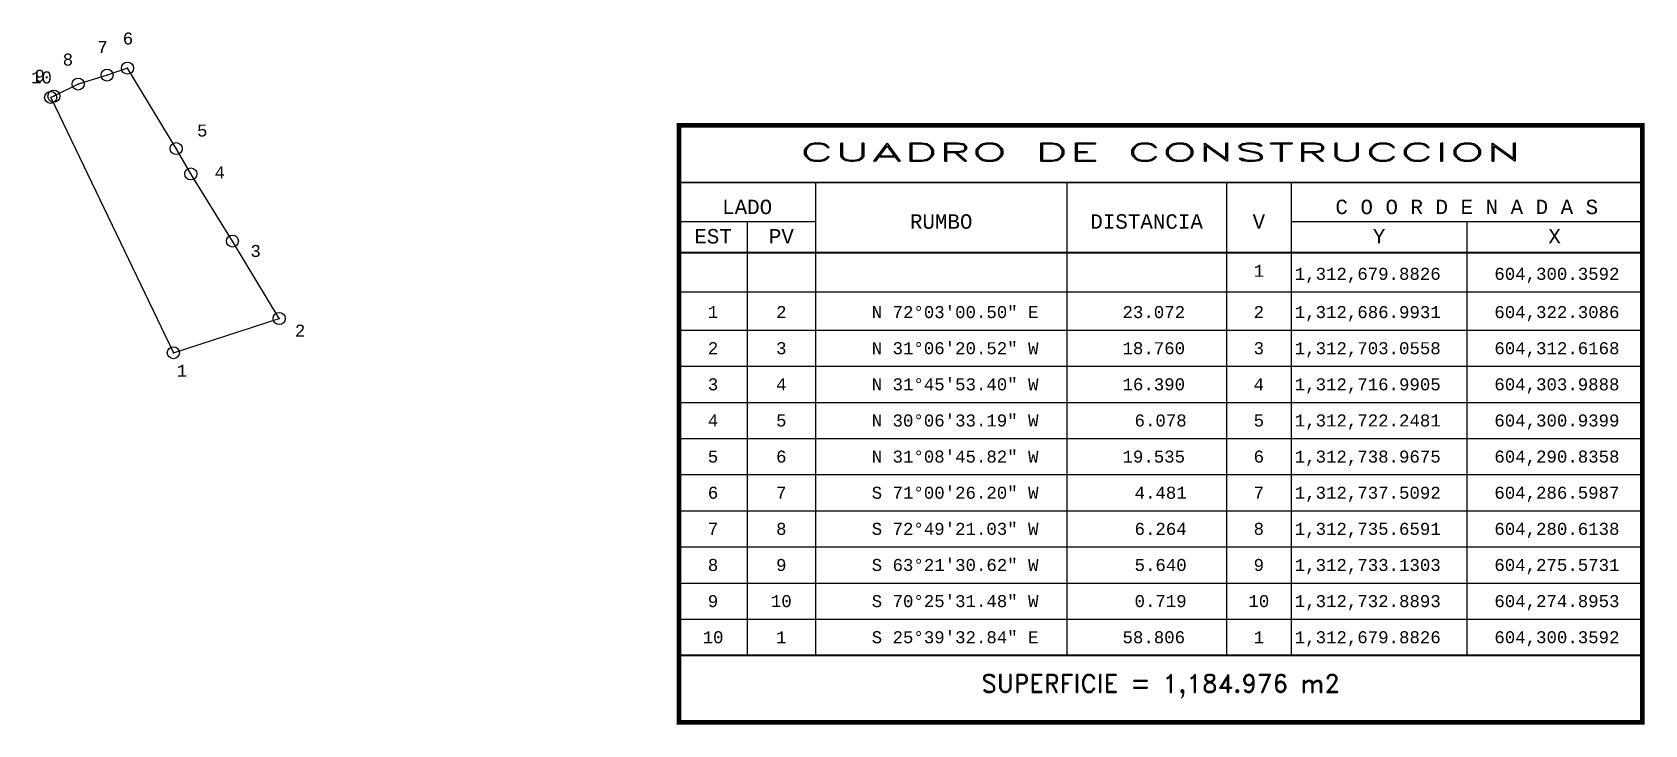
# Model space of a CAD drawing. Header units: millimetres. Extents: x 604271 to 604606, y 1312603 to 1312746.
import ezdxf
from ezdxf.enums import TextEntityAlignment as Align

# ---------------------------------------------------------------- set-up
doc = ezdxf.new("R2010")
doc.units = ezdxf.units.MM
doc.header["$PDMODE"] = 32
doc.header["$PDSIZE"] = 2.5
for name, color, linetype in [('CVL_CUADCON', 1, 'Continuous'), ('CVL_CUADCON_LIN', 8, 'Continuous'), ('CVL_CUADCON_TIT', 1, 'Continuous'), ('CVL_CUADCON_TX', 2, 'Continuous'), ('CVL_PUNTO', 2, 'Continuous'), ('CVL_PUNTO_NUM', 2, 'Continuous')]:
    doc.layers.add(name, color=color, linetype=linetype)
doc.styles.add('HUECA1', font='hueca1.shx')
doc.styles.add('MONOTXT4', font='monotxt4.shx')

msp = doc.modelspace()

# ---------------------------------------------------------------- linework, layer by layer
at = {"elevation": 330.58}
msp.add_lwpolyline([(604303.99, 1312716.99), (604300.94, 1312722.25), (604290.84, 1312738.97), (604286.6, 1312737.51), (604280.61, 1312735.66), (604275.57, 1312733.13), (604274.9, 1312732.89), (604300.36, 1312679.88), (604322.31, 1312686.99), (604312.62, 1312703.06)], close=True, dxfattribs=at)
at = {"layer": 'CVL_CUADCON', "color": 1, "linetype": 'Continuous', "const_width": 1, "flags": 128}
msp.add_lwpolyline([(604405.29, 1312727.07), (604605.22, 1312727.07), (604605.22, 1312603.15), (604405.29, 1312603.15)], close=True, dxfattribs=at)
at = {"layer": 'CVL_CUADCON', "color": 1, "linetype": 'Continuous', "const_width": 0.375, "flags": 128}
for points in [[(604405.29, 1312715.2), (604605.22, 1312715.2)], [(604405.29, 1312700.65), (604605.22, 1312700.65)], [(604405.29, 1312617.07), (604605.22, 1312617.07)]]:
    msp.add_lwpolyline(points, dxfattribs=at)
at = {"layer": 'CVL_CUADCON_LIN', "color": 8, "linetype": 'Continuous'}
for p, q in [((604433.61, 1312715.2), (604433.61, 1312617.07)), ((604485.79, 1312715.2), (604485.79, 1312617.07)), ((604518.9, 1312715.2), (604518.9, 1312617.07)), ((604532.36, 1312715.2), (604532.36, 1312617.07)), ((604405.29, 1312707.13), (604433.61, 1312707.13)), ((604419.44, 1312707.13), (604419.44, 1312617.07)), ((604532.36, 1312707.13), (604605.22, 1312707.13)), ((604568.79, 1312707.13), (604568.79, 1312617.07)), ((604405.29, 1312692.51), (604605.22, 1312692.51)), ((604405.29, 1312684.57), (604605.22, 1312684.57)), ((604405.29, 1312677.07), (604605.22, 1312677.07)), ((604405.29, 1312669.57), (604605.22, 1312669.57)), ((604405.29, 1312662.07), (604605.22, 1312662.07)), ((604405.29, 1312654.57), (604605.22, 1312654.57)), ((604405.29, 1312647.07), (604605.22, 1312647.07)), ((604405.29, 1312639.57), (604605.22, 1312639.57)), ((604405.29, 1312632.07), (604605.22, 1312632.07)), ((604405.29, 1312624.57), (604605.22, 1312624.57)), ((604405.29, 1312617.07), (604605.22, 1312617.07))]:
    msp.add_line(p, q, dxfattribs=at)
at = {"layer": 'CVL_PUNTO', "color": 2}
for p in [(604286.6, 1312737.51), (604290.84, 1312738.97), (604280.61, 1312735.66), (604274.9, 1312732.89), (604275.57, 1312733.13), (604300.94, 1312722.25), (604303.99, 1312716.99), (604312.62, 1312703.06), (604322.31, 1312686.99), (604300.36, 1312679.88)]:
    msp.add_point(p, dxfattribs=at)

# ---------------------------------------------------------------- texts
at = {"layer": 'CVL_CUADCON_TIT', "color": 1, "style": 'HUECA1', "width": 1.758658}
msp.add_text('CUADRO DE CONSTRUCCION', height=3.75, dxfattribs=at).set_placement((604430.29, 1312719.64), (604580.22, 1312719.64), align=Align.FIT)
at = {"layer": 'CVL_CUADCON_TIT', "color": 1, "style": 'MONOTXT4'}
for s, p in [('LADO', (604419.44, 1312708.65)), ('C O O R D E N A D A S', (604568.79, 1312708.65)), ('EST', (604412.36, 1312702.56)), ('PV', (604426.54, 1312702.56)), ('Y', (604550.59, 1312702.56)), ('X', (604587.01, 1312702.56))]:
    msp.add_text(s, height=3, dxfattribs=at).set_placement(p, align=Align.CENTER)
at = {"layer": 'CVL_CUADCON_TIT', "color": 1}
for s, height, style, p in [('RUMBO', 3, 'MONOTXT4', (604459.71, 1312707.12)), ('DISTANCIA', 3, 'MONOTXT4', (604502.34, 1312707.12)), ('V', 3, 'MONOTXT4', (604525.64, 1312707.12)), ('SUPERFICIE = 1,184.976 m2', 3.75, 'HUECA1', (604505.26, 1312610.65))]:
    msp.add_text(s, height=height, dxfattribs=dict(at, style=style)).set_placement(p, align=Align.MIDDLE)
at = {"layer": 'CVL_CUADCON_TX', "color": 2, "style": 'MONOTXT4'}
for s, p in [('1', (604525.63, 1312695.64)), ('1', (604412.36, 1312687.07)), ('2', (604426.53, 1312687.07)), ('2', (604525.63, 1312687.07)), ('2', (604412.36, 1312679.57)), ('3', (604426.53, 1312679.57)), ('3', (604525.63, 1312679.57)), ('3', (604412.36, 1312672.07)), ('4', (604426.53, 1312672.07)), ('4', (604525.63, 1312672.07)), ('4', (604412.36, 1312664.57)), ('5', (604426.53, 1312664.57)), ('5', (604525.63, 1312664.57)), ('5', (604412.36, 1312657.07)), ('6', (604426.53, 1312657.07)), ('6', (604525.63, 1312657.07)), ('6', (604412.36, 1312649.57)), ('7', (604426.53, 1312649.57)), ('7', (604525.63, 1312649.57)), ('7', (604412.36, 1312642.07)), ('8', (604426.53, 1312642.07)), ('8', (604525.63, 1312642.07)), ('8', (604412.36, 1312634.57)), ('9', (604426.53, 1312634.57)), ('9', (604525.63, 1312634.57)), ('9', (604412.36, 1312627.07)), ('10', (604426.53, 1312627.07)), ('10', (604525.63, 1312627.07)), ('10', (604412.36, 1312619.57)), ('1', (604426.53, 1312619.57)), ('1', (604525.63, 1312619.57))]:
    msp.add_text(s, height=2.5, dxfattribs=at).set_placement(p, align=Align.CENTER)
for s, p in [('1,312,679.8826', (604533.09, 1312695.01)), ('604,300.3592', (604574.51, 1312695.01)), ('N 72%%d03\'00.50" E', (604445.29, 1312687.07)), ('23.072', (604497.34, 1312687.07)), ('1,312,686.9931', (604533.09, 1312687.07)), ('604,322.3086', (604574.51, 1312687.07)), ('N 31%%d06\'20.52" W', (604445.29, 1312679.57)), ('18.760', (604497.34, 1312679.57)), ('1,312,703.0558', (604533.09, 1312679.57)), ('604,312.6168', (604574.51, 1312679.57)), ('N 31%%d45\'53.40" W', (604445.29, 1312672.07)), ('16.390', (604497.34, 1312672.07)), ('1,312,716.9905', (604533.09, 1312672.07)), ('604,303.9888', (604574.51, 1312672.07)), ('N 30%%d06\'33.19" W', (604445.29, 1312664.57)), ('6.078', (604499.84, 1312664.57)), ('1,312,722.2481', (604533.09, 1312664.57)), ('604,300.9399', (604574.51, 1312664.57)), ('N 31%%d08\'45.82" W', (604445.29, 1312657.07)), ('19.535', (604497.34, 1312657.07)), ('1,312,738.9675', (604533.09, 1312657.07)), ('604,290.8358', (604574.51, 1312657.07)), ('S 71%%d00\'26.20" W', (604445.29, 1312649.57)), ('4.481', (604499.84, 1312649.57)), ('1,312,737.5092', (604533.09, 1312649.57)), ('604,286.5987', (604574.51, 1312649.57)), ('S 72%%d49\'21.03" W', (604445.29, 1312642.07)), ('6.264', (604499.84, 1312642.07)), ('1,312,735.6591', (604533.09, 1312642.07)), ('604,280.6138', (604574.51, 1312642.07)), ('S 63%%d21\'30.62" W', (604445.29, 1312634.57)), ('5.640', (604499.84, 1312634.57)), ('1,312,733.1303', (604533.09, 1312634.57)), ('604,275.5731', (604574.51, 1312634.57)), ('S 70%%d25\'31.48" W', (604445.29, 1312627.07)), ('0.719', (604499.84, 1312627.07)), ('1,312,732.8893', (604533.09, 1312627.07)), ('604,274.8953', (604574.51, 1312627.07)), ('S 25%%d39\'32.84" E', (604445.29, 1312619.57)), ('58.806', (604497.34, 1312619.57)), ('1,312,679.8826', (604533.09, 1312619.57)), ('604,300.3592', (604574.51, 1312619.57))]:
    msp.add_text(s, height=2.5, dxfattribs=at).set_placement(p)
at = {"layer": 'CVL_PUNTO_NUM', "color": 2, "style": 'MONOTXT4'}
for s, p in [('6', (604289.86, 1312743.87)), ('8', (604277.39, 1312739.48)), ('7', (604284.58, 1312742.08)), ('9', (604271.57, 1312736.12)), ('10', (604270.82, 1312735.78)), ('5', (604305.27, 1312724.75)), ('4', (604308.9, 1312716.05)), ('3', (604316.36, 1312699.75)), ('2', (604325.58, 1312683.21)), ('1', (604301.06, 1312674.93))]:
    msp.add_text(s, height=2.5, dxfattribs=at).set_placement(p)

doc.saveas('drawing.dxf')
